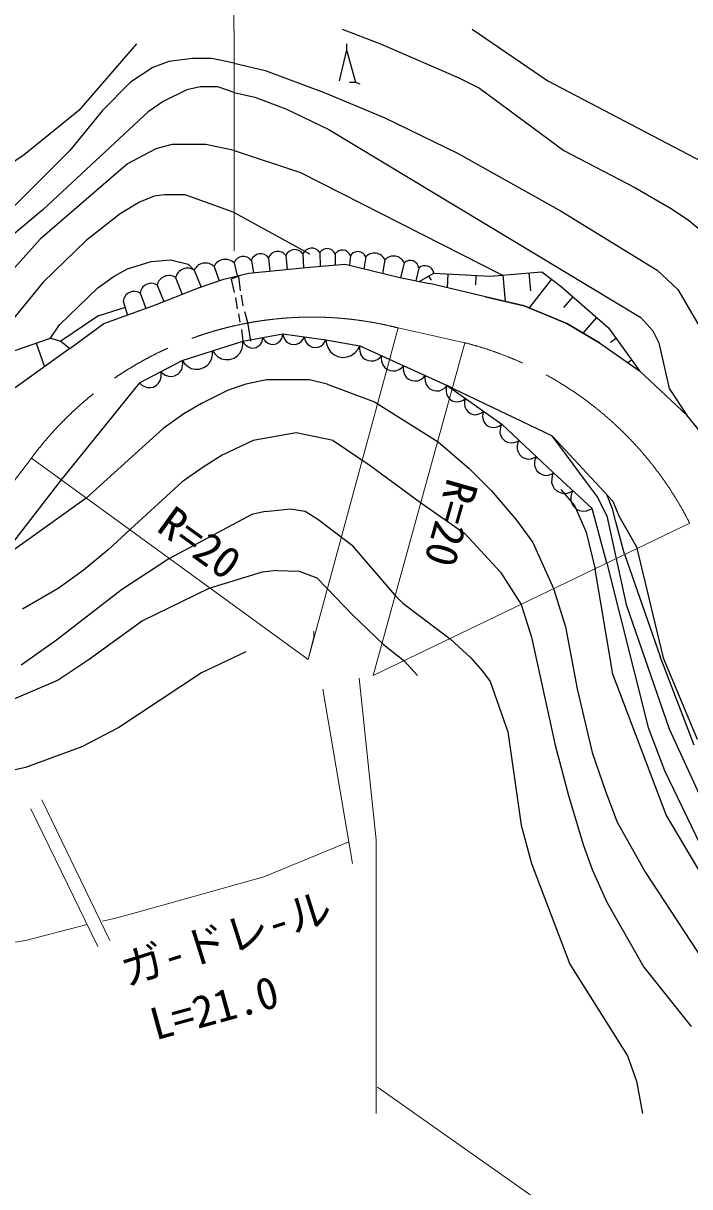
# Model space of a CAD drawing. Units: millimetres, scale not verified. Extents: x 40000 to 680000, y 20000 to 380000.
# Drawn here: x 177436 to 215579, y 253903 to 320474 of the extents above; entities that cross this region are included whole.
import ezdxf
from ezdxf.enums import TextEntityAlignment as Align

# ---------------------------------------------------------------- set-up
doc = ezdxf.new("R2010")
doc.units = ezdxf.units.MM
doc.header["$LTSCALE"] = 1000
doc.linetypes.add('CHAIN', pattern=[18.5, 12, -1.5, 3.5, -1.5])
for name, color, linetype, lineweight in [('M-BGD', 7, 'Continuous', 25), ('M-BMK', 2, 'CHAIN', 13), ('M-STR-HTXT', 7, 'Continuous', 13)]:
    doc.layers.add(name, color=color, linetype=linetype, lineweight=lineweight)
doc.styles.add('ＭＳ ゴシック', font='')
doc.styles.get('ＭＳ ゴシック').set_extended_font_data('MS Gothic')

# ---------------------------------------------------------------- blocks, each defined once
blk = doc.blocks.new('BUHIN10')
at = {"layer": 'M-BGD'}
blk.add_lwpolyline([(651, 232), (549, 364), (425, 463), (247, 561), (76, 588), (-94, 583), (-296, 511), (-431, 407), (-547, 278), (-623, 90), (-652, -64), (-651, -232)], dxfattribs=at)
blk = doc.blocks.new('BUHIN11')
at = {"layer": 'M-BGD'}
blk.add_lwpolyline([(897, 156), (794, 350), (656, 506), (447, 673), (231, 747), (8, 778), (-270, 729), (-469, 625), (-647, 484), (-788, 256), (-861, 63), (-897, -156)], dxfattribs=at)
blk = doc.blocks.new('BUHIN12')
at = {"layer": 'M-BGD'}
blk.add_lwpolyline([(581, 28), (531, 159), (455, 269), (336, 392), (205, 455), (66, 492), (-114, 483), (-248, 433), (-372, 357), (-479, 224), (-541, 108), (-581, -28)], dxfattribs=at)
blk = doc.blocks.new('BUHIN13')
at = {"layer": 'M-BGD'}
blk.add_lwpolyline([(597, -167), (591, -17), (551, 120), (472, 283), (360, 392), (233, 476), (47, 527), (-105, 522), (-257, 487), (-410, 388), (-511, 291), (-597, 167)], dxfattribs=at)
blk = doc.blocks.new('BUHIN15')
at = {"layer": 'M-BGD'}
blk.add_lwpolyline([(580, -367), (621, -206), (623, -49), (591, 150), (507, 301), (398, 430), (219, 544), (55, 587), (-117, 598), (-311, 542), (-449, 471), (-580, 367)], dxfattribs=at)
blk = doc.blocks.new('BUHIN16')
at = {"layer": 'M-BGD'}
blk.add_lwpolyline([(468, -434), (533, -294), (561, -150), (565, 37), (514, 189), (437, 326), (292, 460), (149, 527), (-6, 566), (-192, 548), (-331, 507), (-468, 434)], dxfattribs=at)
blk = doc.blocks.new('BUHIN17')
at = {"layer": 'M-BGD'}
blk.add_lwpolyline([(427, -528), (516, -390), (568, -244), (601, -47), (570, 120), (510, 277), (377, 440), (237, 532), (80, 597), (-119, 606), (-271, 584), (-427, 528)], dxfattribs=at)
blk = doc.blocks.new('BUHIN18')
at = {"layer": 'M-BGD'}
blk.add_lwpolyline([(477, -578), (574, -424), (629, -262), (664, -45), (628, 140), (559, 311), (411, 490), (256, 590), (81, 660), (-139, 668), (-306, 641), (-477, 578)], dxfattribs=at)

msp = doc.modelspace()

# ---------------------------------------------------------------- linework, layer by layer
at = {"layer": 'M-BGD'}
for p, q in [((195682, 320145), (197883, 319298)), ((203133, 320145), (207451, 317182)), ((183913, 319298), (180611, 315488)), ((195936, 318960), (195513, 317182)), ((195936, 319298), (195936, 318960)), ((195936, 318960), (196444, 317097)), ((197883, 319298), (202371, 317351)), ((185776, 318282), (184845, 317944)), ((187131, 318452), (185776, 318282)), ((188231, 318452), (187131, 318452)), ((189501, 318198), (188231, 318452)), ((184845, 317944), (183575, 317097)), ((189501, 318198), (191279, 317774)), ((191279, 317774), (194666, 316504)), ((183575, 317097), (181966, 315488)), ((196105, 317097), (196444, 317097)), ((196444, 317097), (196698, 317012)), ((202371, 317351), (203556, 316758)), ((207451, 317182), (218119, 311594)), ((186792, 316674), (185437, 315996)), ((187554, 316843), (186792, 316674)), ((188570, 316843), (187554, 316843)), ((189501, 316504), (188570, 316843)), ((189501, 316504), (190687, 316250)), ((190687, 316250), (192465, 315573)), ((194666, 316504), (198137, 315065)), ((203556, 316758), (208382, 313202)), ((185437, 315996), (184591, 315404)), ((192465, 315573), (194920, 314388)), ((180611, 315488), (177479, 312948)), ((184591, 315404), (178579, 309816)), ((181966, 315488), (180103, 313202)), ((198137, 315065), (202286, 313033)), ((194920, 314388), (212785, 303635)), ((180103, 313202), (175616, 308715)), ((177479, 312948), (176124, 312017)), ((185014, 313287), (183405, 312440)), ((185945, 313541), (185014, 313287)), ((187893, 313541), (185945, 313541)), ((189501, 313202), (187893, 313541)), ((189501, 313202), (193311, 311932)), ((202286, 313033), (208213, 309731)), ((208382, 313202), (212446, 311086)), ((183405, 312440), (178410, 308122)), ((193311, 311932), (204861, 306067)), ((212446, 311086), (214478, 309900)), ((184083, 310239), (182982, 309562)), ((184929, 310578), (184083, 310239)), ((185522, 310662), (184929, 310578)), ((186707, 310662), (185522, 310662)), ((189501, 309646), (186707, 310662)), ((178579, 309816), (172568, 304820)), ((182982, 309562), (181035, 308038)), ((189501, 309646), (193819, 307276)), ((208213, 309731), (213716, 306344)), ((214478, 309900), (215494, 309223)), ((215494, 309223), (216510, 308376)), ((178410, 308122), (170705, 299571)), ((181035, 308038), (178579, 305667)), ((184760, 306852), (185861, 306937)), ((185861, 306937), (186877, 306683)), ((190489, 306909), (190612, 306200)), ((191477, 307050), (191554, 306292)), ((192465, 307191), (192531, 306388)), ((193438, 307275), (193467, 306479)), ((194412, 307360), (194425, 306564)), ((195287, 307275), (195285, 306636)), ((196162, 307190), (196115, 306618)), ((197037, 307106), (196933, 306419)), ((198137, 306937), (197997, 306165)), ((182643, 306006), (183405, 306429)), ((183405, 306429), (184760, 306852)), ((186877, 306683), (187215, 306344)), ((187215, 306344), (187620, 305381)), ((188358, 306556), (188656, 305746)), ((189501, 306768), (189681, 306018)), ((190348, 306175), (193819, 306514)), ((193819, 306514), (195851, 306683)), ((195851, 306683), (198984, 305921)), ((199238, 306768), (199017, 305914)), ((200084, 306471), (199899, 305737)), ((204149, 306006), (207112, 306260)), ((207112, 306260), (208213, 305413)), ((213716, 306344), (214901, 305244)), ((178579, 305667), (174769, 301010)), ((181712, 305328), (182643, 306006)), ((186157, 305921), (186530, 304964)), ((187469, 305328), (188909, 305836)), ((188909, 305836), (190348, 306175)), ((189755, 306006), (189332, 305836)), ((189332, 305836), (189501, 305074)), ((189755, 306006), (189853, 305159)), ((198984, 305921), (200677, 305582)), ((200098, 305697), (200931, 306175)), ((200635, 306005), (200772, 305766)), ((203895, 304820), (200677, 305582)), ((203895, 304820), (200677, 305582)), ((200931, 306175), (204149, 306006)), ((201735, 306132), (201694, 305341)), ((203344, 306048), (203316, 305506)), ((204889, 306069), (205019, 304560)), ((206371, 306196), (206460, 305160)), ((207662, 305836), (206394, 304188)), ((179511, 303212), (181712, 305328)), ((184125, 305032), (184452, 304169)), ((184845, 304312), (187469, 305328)), ((185099, 305498), (185478, 304557)), ((189900, 304910), (190009, 304312)), ((208213, 305413), (210922, 303042)), ((214901, 305244), (216425, 302619)), ((182051, 303296), (184845, 304312)), ((183151, 304566), (183410, 303764)), ((189574, 304786), (189671, 304143)), ((206096, 304312), (203895, 304820)), ((203895, 304820), (206096, 304312)), ((208551, 303296), (206096, 304312)), ((206096, 304312), (208551, 303296)), ((208890, 304820), (208355, 304209)), ((181712, 303720), (179595, 302280)), ((183266, 304210), (181712, 303720)), ((189745, 303854), (189840, 303381)), ((190102, 303978), (190263, 303381)), ((210244, 303634), (209472, 302752)), ((212785, 303635), (213462, 302873)), ((179003, 302450), (179511, 303212)), ((180103, 301857), (182051, 303296)), ((189925, 302958), (190009, 302280)), ((190263, 303381), (190433, 302280)), ((210414, 302196), (208551, 303296)), ((208551, 303296), (210414, 302196)), ((210922, 303042), (212700, 300587)), ((174092, 300756), (179003, 302450)), ((179003, 302450), (178749, 302365)), ((179003, 302450), (179595, 302280)), ((179595, 302280), (180103, 301857)), ((186538, 301180), (190009, 302280)), ((190009, 302280), (192295, 302704)), ((192295, 302704), (194751, 302365)), ((194751, 302365), (196698, 302026)), ((194751, 302365), (196698, 302026)), ((211366, 302428), (211050, 302199)), ((213462, 302873), (213801, 302196)), ((180103, 301857), (169097, 293983)), ((178184, 302167), (178650, 300817)), ((196698, 302026), (201693, 299740)), ((210414, 302196), (212700, 300587)), ((213801, 302196), (214393, 299571)), ((184083, 299910), (186538, 301180)), ((212255, 301200), (212044, 301048)), ((212700, 300587), (215409, 298047)), ((184083, 299910), (179595, 294322)), ((190179, 299825), (189163, 299486)), ((191364, 300079), (190179, 299825)), ((193819, 300079), (191364, 300079)), ((194835, 299825), (193819, 300079)), ((194835, 299825), (197545, 298809)), ((201693, 299740), (204826, 297539)), ((202032, 299571), (201693, 299740)), ((202032, 299571), (207705, 296862)), ((214393, 299571), (215409, 298047)), ((189163, 299486), (187639, 298724)), ((187639, 298724), (186623, 298132)), ((197545, 298809), (201185, 296523)), ((186623, 298132), (185437, 297285)), ((216595, 296608), (215409, 298047)), ((185437, 297285), (181035, 293306)), ((193057, 297031), (190602, 296608)), ((195174, 296608), (193057, 297031)), ((204826, 297539), (207789, 294745)), ((190602, 296608), (188824, 295761)), ((195174, 296608), (197291, 295168)), ((201185, 296523), (202963, 294999)), ((207705, 296862), (211176, 293136)), ((209674, 294210), (207705, 296862)), ((188824, 295761), (187723, 295084)), ((187723, 295084), (186538, 294237)), ((197291, 295168), (200169, 293052)), ((202963, 294999), (204233, 293729)), ((179595, 294322), (175955, 289665)), ((207789, 294745), (209991, 292713)), ((186538, 294237), (183575, 291528)), ((204233, 293729), (205673, 292036)), ((208206, 293800), (208975, 292882)), ((210302, 293378), (209674, 294210)), ((181035, 293306), (175977, 289693)), ((200169, 293052), (202709, 291274)), ((210837, 292290), (210302, 293378)), ((211150, 292683), (210825, 293512)), ((211176, 293136), (211515, 292290)), ((190517, 292374), (185776, 289834)), ((191279, 292544), (190517, 292374)), ((191279, 292544), (192734, 292684)), ((192734, 292684), (193569, 292549)), ((193569, 292549), (194296, 292099)), ((208975, 292882), (209652, 291358)), ((210837, 289580), (209991, 292713)), ((210837, 292290), (211345, 289919)), ((211345, 291951), (211150, 292683)), ((211515, 292290), (212531, 290512)), ((194296, 292099), (196275, 290596)), ((205673, 292036), (206604, 290766)), ((211853, 290088), (211345, 291951)), ((183575, 291528), (182305, 290342)), ((202709, 291274), (204741, 289072)), ((209652, 291358), (210160, 289242)), ((182305, 290342), (180865, 289157)), ((198815, 287633), (196275, 290596)), ((206604, 290766), (207789, 288141)), ((212531, 290512), (214055, 284162)), ((185776, 289834), (183067, 288056)), ((211345, 289919), (211938, 287210)), ((211853, 290088), (213885, 284246)), ((180865, 289157), (179426, 288141)), ((191110, 289072), (188062, 288141)), ((191957, 289157), (191110, 289072)), ((191957, 289157), (193219, 289129)), ((193219, 289129), (194242, 288752)), ((204741, 289072), (205927, 287210)), ((211176, 283230), (210160, 289242)), ((210837, 289580), (213208, 280182)), ((194242, 288752), (194835, 288141)), ((179426, 288141), (177394, 286956)), ((183067, 288056), (179341, 285178)), ((188062, 288141), (184252, 286278)), ((194835, 288141), (196275, 286617)), ((198815, 287633), (199153, 287294)), ((207789, 288141), (208467, 285940)), ((199153, 287294), (201186, 285769)), ((205927, 287210), (206519, 285347)), ((211938, 287210), (214393, 280098)), ((184252, 286278), (181204, 284077)), ((196275, 286617), (198053, 284924)), ((201186, 285769), (201863, 285262)), ((208467, 285940), (209144, 282384)), ((179341, 285178), (177309, 283738)), ((198053, 284924), (199238, 283992)), ((201863, 285262), (203048, 284162)), ((206519, 285347), (207874, 279166)), ((190179, 284500), (187639, 283315)), ((181204, 284077), (179426, 282892)), ((199238, 283992), (200000, 283146)), ((203048, 284162), (203725, 283400)), ((215833, 279166), (213885, 284246)), ((214055, 284162), (216002, 279505)), ((187639, 283315), (182897, 280182)), ((203725, 283400), (204149, 282807)), ((214224, 275187), (211176, 283230)), ((179426, 282892), (175870, 281368)), ((204149, 282807), (205165, 279928)), ((209144, 282384), (209991, 278743)), ((182897, 280182), (180781, 279082)), ((205165, 279928), (205927, 274594)), ((213208, 280182), (214139, 277727)), ((214393, 280098), (216341, 275864)), ((180781, 279082), (177563, 277896)), ((207874, 279166), (208636, 276288)), ((209991, 278743), (210753, 276542)), ((177563, 277896), (176801, 277727)), ((214139, 277727), (216171, 273494)), ((208636, 276288), (209483, 273494)), ((210753, 276542), (211430, 274764)), ((219135, 266890), (214224, 275187)), ((205927, 274594), (206519, 272393)), ((211430, 274764), (213039, 271885)), ((209483, 273494), (209991, 272054)), ((206519, 272393), (208721, 266636)), ((209991, 272054), (210837, 270192)), ((213039, 271885), (218203, 264011)), ((210837, 270192), (212954, 266466)), ((208721, 266636), (212023, 261386)), ((212954, 266466), (215663, 263080)), ((212023, 261386), (212531, 259947)), ((212531, 259947), (212869, 258084))]:
    msp.add_line(p, q, dxfattribs=at)
msp.add_lwpolyline([(194751, 302365), (194785, 302128), (194868, 301918), (195021, 301671), (195215, 301516), (195431, 301404), (195733, 301351), (195974, 301384), (196209, 301464), (196436, 301645), (196581, 301815), (196698, 302026)], dxfattribs=at)
for centre, radius, start, end in [((193947, 307058), 554, 33.03332, 156.88835), ((194827, 307084), 498, 22.54569, 146.40072), ((189004, 306255), 713, 45.90821, 155.10702), ((190032, 306575), 566, 36.19443, 160.04945), ((191020, 306716), 566, 36.19443, 160.04945), ((192008, 306857), 566, 36.19443, 160.04945), ((192974, 306973), 554, 33.03332, 156.88835), ((195702, 306999), 498, 22.54569, 146.40072), ((196577, 306915), 498, 22.54569, 146.40072), ((197531, 306659), 666, 24.62967, 137.90919), ((198632, 306490), 666, 24.62967, 137.90919), ((199582, 306394), 508, 8.76895, 132.62398), ((186831, 305769), 691, 56.25121, 167.33321), ((187861, 306043), 713, 45.90821, 155.10702), ((200428, 306097), 508, 8.76895, 132.62398), ((184757, 304962), 636, 57.44735, 173.68903), ((185773, 305346), 691, 56.25121, 167.33321), ((183783, 304496), 636, 57.44735, 173.68903)]:
    msp.add_arc(centre, radius, start, end, dxfattribs=at)
at = {"layer": 'M-BMK'}
for p, q in [((198899, 303042), (202709, 302196)), ((175701, 292713), (177902, 295592))]:
    msp.add_line(p, q, dxfattribs=at)
for centre, start, end in [((193954, 283662), 75.68756, 143.38306), ((197740, 282823), 26.88147, 75.61453)]:
    msp.add_arc(centre, 20000, start, end, dxfattribs=at)
at = {"layer": 'M-STR-HTXT'}
for p, q in [((189417, 335216), (189501, 318198)), ((189501, 318198), (189501, 316504)), ((189501, 316504), (189501, 313202)), ((189501, 313202), (189501, 309646)), ((189501, 309646), (189501, 307445)), ((193735, 284077), (198899, 303042)), ((202709, 302196), (197460, 283146)), ((177902, 295592), (193735, 284077)), ((197460, 283146), (215579, 291866)), ((194073, 285686), (194073, 285347)), ((193735, 284077), (194073, 285347)), ((196654, 283009), (197629, 273748)), ((194579, 282366), (196275, 272393)), ((182389, 267990), (178508, 276037)), ((177877, 275530), (181712, 267652)), ((196062, 273642), (191195, 271631)), ((197629, 273748), (197629, 258084)), ((191195, 271631), (183913, 269599)), ((182643, 269260), (181966, 269091)), ((183913, 269599), (182643, 269260)), ((181102, 268904), (177563, 267990)), ((177563, 267990), (173669, 267398)), ((197714, 259608), (227855, 238357))]:
    msp.add_line(p, q, dxfattribs=at)

# ---------------------------------------------------------------- block references
at = {"rotation": 187.74049}
for name, p in [('BUHIN11', (189141, 302005)), ('BUHIN12', (190580, 302386)), ('BUHIN12', (191723, 302598)), ('BUHIN13', (192909, 302619)), ('BUHIN13', (194137, 302449)), ('BUHIN11', (187405, 301455)), ('BUHIN15', (197322, 301740)), ('BUHIN15', (198571, 301168)), ('BUHIN10', (185924, 300862)), ('BUHIN15', (199820, 300597)), ('BUHIN10', (184696, 300227)), ('BUHIN15', (201068, 300025)), ('BUHIN16', (202215, 299373)), ('BUHIN16', (203259, 298639)), ('BUHIN16', (204303, 297905)), ('BUHIN17', (205319, 297073)), ('BUHIN17', (206307, 296142)), ('BUHIN17', (207295, 295210)), ('BUHIN18', (208339, 294237)), ('BUHIN18', (209440, 293221))]:
    msp.add_blockref(name, p, dxfattribs=at)

# ---------------------------------------------------------------- texts
at = {"layer": 'M-STR-HTXT', "style": 'ＭＳ ゴシック'}
for s, rotation, p in [('R=20', 254.189, (201198, 294672)), ('R=20', 324.058, (184661, 291026)), ('ガ-ドレ-ル', 17.6, (183516, 264843)), ('L=21.0', 15.3, (185146, 261744))]:
    msp.add_text(s, height=1833, rotation=rotation, dxfattribs=at).set_placement(p, align=Align.BOTTOM_LEFT)

doc.saveas('drawing.dxf')
